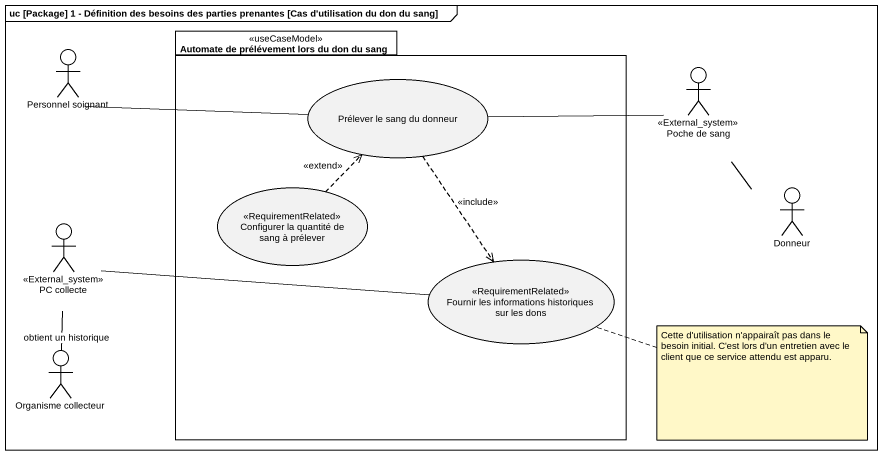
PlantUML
@startuml
mainframe uc [Package] 1 - Définition des besoins des parties prenantes [Cas d'utilisation du don du sang]
package "Automate de prélévement lors du don du sang" as Automate_de_prélévement <<useCaseModel>> {
  usecase "Prélever le sang du donneur" as Prélever_le_sang_du_donneur
  usecase "Configurer la quantité de sang à prélever" as Configurer_la_quantité_de <<RequirementRelated>>
  usecase "Fournir les informations historiques sur les dons" as Fournir_les_informations <<RequirementRelated>>
}
actor "Personnel soignant" as Personnel_soignant
actor "Poche de sang" as Poche_de_sang <<External_system>>
actor Donneur
actor "PC collecte" as PC_collecte <<External_system>>
actor "Organisme collecteur" as Organisme_collecteur
Personnel_soignant -right- Prélever_le_sang_du_donneur
Prélever_le_sang_du_donneur -right- Poche_de_sang
Prélever_le_sang_du_donneur ..> Fournir_les_informations : <<include>>
Configurer_la_quantité_de .up.> Prélever_le_sang_du_donneur : <<extend>>
Donneur -up- Poche_de_sang
Fournir_les_informations -left- PC_collecte
Organisme_collecteur -up- PC_collecte : obtient un historique
note right of Fournir_les_informations : Cette d'utilisation n'appairaît pas dans le besoin initial. C'est lors d'un entretien avec le client que ce service attendu est apparu.
@enduml
